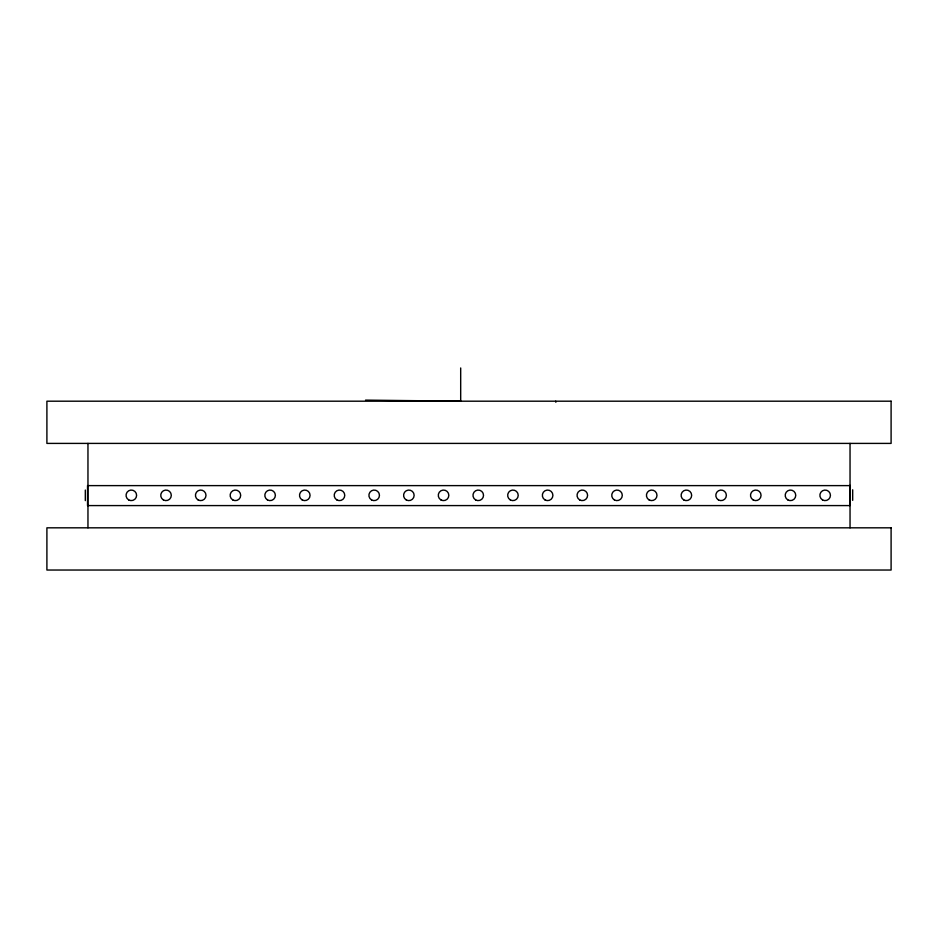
<?xml version="1.0" encoding="UTF-8"?>
<svg xmlns="http://www.w3.org/2000/svg" width="938" height="938" viewBox="0 0 938 938"><rect width="100%" height="100%" fill="white"/><g stroke="black" fill="none" stroke-linecap="round" stroke-linejoin="round"><path stroke-width="1.41" d="M850.039 485.345L850.039 505.312M850.039 485.614L87.539 485.614L87.539 505.582L850.039 505.582M365.539 400.127L460.687 401.194L460.687 367.966M555.718 401.194L555.847 402.261M852.677 489.788L852.677 500.341M850.039 443.404L850.039 527.824M87.961 443.404L87.961 527.824M85.323 490.058L85.323 500.611M891.1 401.194L46.9 401.194L46.9 443.404L891.1 443.404L891.1 401.194M891.1 527.824L46.9 527.824L46.9 570.034L891.1 570.034L891.1 527.824M822.52 499.907A5.276 5.276 0 0 0 830.435 495.334A5.276 5.276 0 0 0 822.52 490.762A5.276 5.276 0 0 0 822.52 499.907M475.613 499.907A5.276 5.276 0 0 0 483.527 495.334A5.276 5.276 0 0 0 475.613 490.762A5.276 5.276 0 0 0 475.613 499.907M371.542 499.907A5.276 5.276 0 0 0 379.456 495.334A5.276 5.276 0 0 0 371.542 490.762A5.276 5.276 0 0 0 371.542 499.907M440.919 499.907A5.276 5.276 0 0 0 448.833 495.334A5.276 5.276 0 0 0 440.919 490.762A5.276 5.276 0 0 0 440.919 499.907M267.459 499.907A5.276 5.276 0 0 0 275.373 495.334A5.276 5.276 0 0 0 267.459 490.762A5.276 5.276 0 0 0 267.459 499.907M406.224 499.907A5.276 5.276 0 0 0 414.139 495.334A5.276 5.276 0 0 0 406.224 490.762A5.276 5.276 0 0 0 406.224 499.907M510.307 499.907A5.276 5.276 0 0 0 518.222 495.334A5.276 5.276 0 0 0 510.307 490.762A5.276 5.276 0 0 0 510.307 499.907M336.848 499.907A5.276 5.276 0 0 0 344.762 495.334A5.276 5.276 0 0 0 336.848 490.762A5.276 5.276 0 0 0 336.848 499.907M302.153 499.907A5.276 5.276 0 0 0 310.068 495.334A5.276 5.276 0 0 0 302.153 490.762A5.276 5.276 0 0 0 302.153 499.907M718.449 499.907A5.276 5.276 0 0 0 726.364 495.334A5.276 5.276 0 0 0 718.449 490.762A5.276 5.276 0 0 0 718.449 499.907M753.144 499.907A5.276 5.276 0 0 0 761.058 495.334A5.276 5.276 0 0 0 753.144 490.762A5.276 5.276 0 0 0 753.144 499.907M649.073 499.907A5.276 5.276 0 0 0 656.987 495.334A5.276 5.276 0 0 0 649.073 490.762A5.276 5.276 0 0 0 649.073 499.907M544.99 499.907A5.276 5.276 0 0 0 552.904 495.334A5.276 5.276 0 0 0 544.99 490.762A5.276 5.276 0 0 0 544.99 499.907M683.755 499.907A5.276 5.276 0 0 0 691.669 495.334A5.276 5.276 0 0 0 683.755 490.762A5.276 5.276 0 0 0 683.755 499.907M579.684 499.907A5.276 5.276 0 0 0 587.598 495.334A5.276 5.276 0 0 0 579.684 490.762A5.276 5.276 0 0 0 579.684 499.907M614.378 499.907A5.276 5.276 0 0 0 622.293 495.334A5.276 5.276 0 0 0 614.378 490.762A5.276 5.276 0 0 0 614.378 499.907M787.838 499.907A5.276 5.276 0 0 0 795.752 495.334A5.276 5.276 0 0 0 787.838 490.762A5.276 5.276 0 0 0 787.838 499.907M128.694 499.907A5.276 5.276 0 0 0 136.608 495.334A5.276 5.276 0 0 0 128.694 490.762A5.276 5.276 0 0 0 128.694 499.907M163.388 499.907A5.276 5.276 0 0 0 171.302 495.334A5.276 5.276 0 0 0 163.388 490.762A5.276 5.276 0 0 0 163.388 499.907M198.082 499.907A5.276 5.276 0 0 0 205.997 495.334A5.276 5.276 0 0 0 198.082 490.762A5.276 5.276 0 0 0 198.082 499.907M232.776 499.907A5.276 5.276 0 0 0 240.691 495.334A5.276 5.276 0 0 0 232.776 490.762A5.276 5.276 0 0 0 232.776 499.907"/></g></svg>
